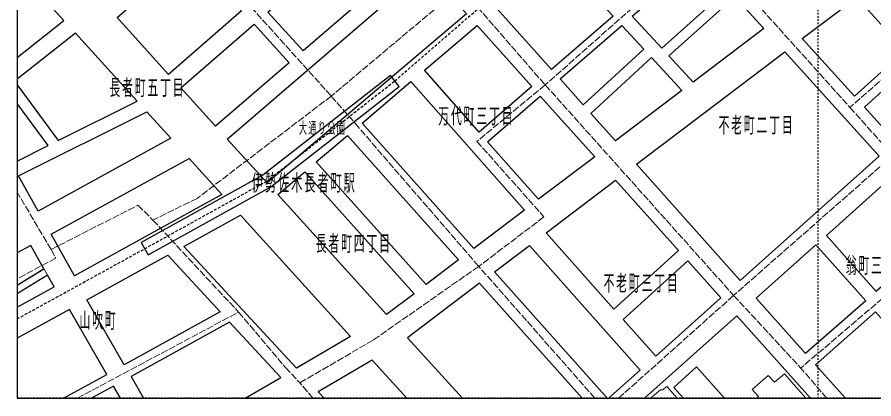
# Model space of a CAD drawing. Units: millimetres, scale not verified. Extents: x -76 to 74, y -76 to 74.
# Drawn here: x -76.5 to -22.9, y -75.9 to -52.1 of the extents above; entities that cross this region are included whole.
import ezdxf

# ---------------------------------------------------------------- set-up
doc = ezdxf.new("R2010")
doc.units = ezdxf.units.MM
doc.header["$LTSCALE"] = 0.25
for name, pattern in [('USER1', [0.70556, 0.35278, -0.35278]), ('USER2', [1.05834, 0.70556, -0.35278]), ('USER4', [2.11668, 1.7639, -0.35278])]:
    doc.linetypes.add(name, pattern=pattern)
for name, color, linetype in [('0-0_01 グリッド', 7, 'USER1'), ('0-2_03 施設名・公園名', 7, 'Continuous'), ('0-4_05 町名', 7, 'Continuous'), ('0-7_08 地下鉄', 7, 'Continuous'), ('1-9_26 道路', 7, 'Continuous')]:
    doc.layers.add(name, color=color, linetype=linetype)
for name, color, linetype, lineweight in [('0-C_13 町界', 30, 'USER4', 18), ('0-F_16 学校', 1, 'Continuous', 18), ('1-6_23 園路・他敷地道', 7, 'USER1', 18), ('1-D_30 公園・緑地', 3, 'Continuous', 18)]:
    doc.layers.add(name, color=color, linetype=linetype, lineweight=lineweight)
doc.styles.add('ＭＳ ゴシック', font='')
doc.styles.get('ＭＳ ゴシック').set_extended_font_data('MS Gothic')

msp = doc.modelspace()

# ---------------------------------------------------------------- linework, layer by layer
at = {"layer": '0-0_01 グリッド'}
for p, q in [((-26.3903, -75.9021), (-26.3903, 74.1341)), ((73.6277, -75.8983), (-76.4802, -75.8983))]:
    msp.add_line(p, q, dxfattribs=at)
at = {"layer": '0-0_01 グリッド', "linetype": 'Continuous'}
msp.add_lwpolyline([(-76.4802, -75.9021), (73.6277, -75.9021), (73.6277, 74.1341), (-76.4802, 74.1341)], close=True, dxfattribs=at)
at = {"layer": '0-7_08 地下鉄', "linetype": 'USER2'}
msp.add_lwpolyline([(-76.4802, -70.9374), (-68.511, -66.5521), (-60.8676, -62.3187), (-52.8715, -56.0569), (-33.233, -39.0352), (-26.648, -31.2741), (-25.119, -29.3924), (-24.1785, -27.1582), (-23.5908, -24.924), (-23.4144, -22.1604), (-23.8257, -19.5145), (-25.0019, -16.9569), (-27.295, -14.5756), (-31.3223, -11.4006), (-45.9331, -1.9933), (-67.3355, 15.0579), (-71.2161, 18.5857), (-74.6261, 23.054), (-76.4802, 25.7509)], dxfattribs=at)
at = {"layer": '0-7_08 地下鉄'}
msp.add_lwpolyline([(-61.1119, -61.9501), (-68.7246, -66.1662), (-68.2974, -66.9379), (-60.6234, -62.6874), (-52.5997, -56.4041), (-53.1433, -55.7096)], close=True, dxfattribs=at)
at = {"layer": '0-C_13 町界'}
for p, q in [((-64.7534, -48.2175), (-56.8369, -57.0026)), ((-48.7505, -50.2074), (-56.8369, -57.0026)), ((-48.7505, -50.2074), (-43.4588, -56.3066)), ((-16.0246, -50.4072), (-24.4066, -57.7102)), ((-43.4588, -56.3066), (-31.6785, -69.468)), ((-21.7228, -60.7171), (-31.6785, -69.468)), ((-74.3573, -66.5986), (-76.4802, -63.0202)), ((-17.4226, -65.4259), (-27.4783, -74.0097)), ((-40.3492, -75.9021), (-47.617, -67.6542)), ((-38.8768, -75.9021), (-31.6785, -69.468)), ((-31.6785, -69.468), (-27.4783, -74.0097)), ((-25.8477, -75.9021), (-27.4783, -74.0097)), ((-57.9834, -75.9021), (-58.8016, -74.9351))]:
    msp.add_line(p, q, dxfattribs=at)
for points in [[(-33.5534, -47.5278), (-43.4588, -56.3066), (-47.7318, -59.8345), (-43.5425, -64.5563), (-47.617, -67.6542)], [(-33.5534, -47.5278), (-24.4066, -57.7102), (-21.7228, -60.7171)], [(-56.8369, -57.0026), (-65.2236, -63.3981), (-67.9915, -64.7534), (-62.6302, -70.5129)], [(-56.8369, -57.0026), (-55.3534, -58.6996), (-47.617, -67.6542)], [(-74.3573, -66.5986), (-68.923, -63.8253), (-67.9915, -64.7534)], [(-74.3573, -66.5986), (-74.0566, -67.1381), (-76.4802, -68.4269)], [(-58.8016, -74.9351), (-54.1889, -72.2451), (-47.617, -67.6542)], [(-72.7247, -75.9021), (-62.6302, -70.5129), (-59.7039, -73.9773), (-58.8016, -74.9351)]]:
    msp.add_lwpolyline(points, dxfattribs=at)
at = {"layer": '0-F_16 学校'}
for points in [[(-32.2577, -75.9021), (-34.0061, -73.9277), (-35.4227, -75.23), (-34.8195, -75.9021)], [(-30.2378, -75.9021), (-30.122, -75.7998), (-30.5224, -75.3506), (-29.5247, -74.4686), (-29.1236, -74.8979), (-28.5049, -74.3666), (-27.1689, -75.9021)], [(-36.8745, -75.9021), (-36.2523, -75.3816), (-36.1227, -75.3816), (-35.8526, -75.1611), (-35.2019, -75.9021)]]:
    msp.add_lwpolyline(points, dxfattribs=at)
at = {"layer": '1-6_23 園路・他敷地道'}
for p, q in [((-74.8245, -67.812), (-76.4802, -68.8224)), ((-74.6026, -68.2137), (-76.4802, -69.3595))]:
    msp.add_line(p, q, dxfattribs=at)
at = {"layer": '1-9_26 道路'}
for points in [[(-60.7949, -51.7515), (-53.8768, -45.7267), (-51.6602, -48.1989), (-58.5897, -54.1659)], [(-67.0127, -55.6424), (-70.2342, -52.0912), (-65.6884, -48.1142), (-62.4448, -51.6647)], [(-43.0667, -55.3393), (-46.4795, -51.5331), (-42.6526, -48.2864), (-39.2158, -52.0016)], [(-36.1779, -53.9998), (-38.0162, -52.0133), (-33.7983, -48.3574), (-32.0527, -50.288)], [(-60.8532, -62.4334), (-63.3433, -59.6884), (-50.9354, -49.0064), (-48.3839, -51.8528)], [(-34.2114, -56.1254), (-35.7269, -54.4876), (-31.6076, -50.7807), (-29.801, -52.7802)], [(-24.1213, -57.0122), (-27.3873, -53.3983), (-23.978, -50.8117), (-20.9815, -54.1748)], [(-59.4682, -54.9217), (-64.0713, -58.8846), (-66.2406, -56.4941), (-61.669, -52.5136)], [(-44.3001, -56.4086), (-47.5867, -59.2584), (-51.0125, -55.3806), (-47.7238, -52.5894)], [(-41.0796, -57.5558), (-42.5355, -55.9318), (-38.6756, -52.5852), (-37.3003, -54.0721)], [(-39.0628, -59.8062), (-40.609, -58.0816), (-36.8214, -54.5889), (-34.9097, -56.6546)], [(-31.2686, -68.5347), (-37.7571, -61.2649), (-28.4884, -54.2334), (-22.5889, -60.7619)], [(-21.563, -59.8431), (-23.5067, -57.6937), (-20.371, -54.8597), (-18.4307, -57.037)], [(-44.7659, -64.1326), (-47.9264, -66.5304), (-54.9159, -58.6927), (-51.8614, -56.1006)], [(-47.06, -59.8544), (-43.7695, -57.0012), (-40.3675, -60.7949), (-43.8763, -63.458)], [(-75.1552, -64.1925), (-76.3848, -61.9904), (-68.3621, -57.9972), (-66.8732, -59.6401)], [(-48.8745, -67.249), (-50.9092, -68.7931), (-57.7808, -61.1229), (-55.8205, -59.4603)], [(-72.8966, -68.2364), (-74.3463, -65.6405), (-65.728, -60.9024), (-63.6747, -63.1652)], [(-51.6644, -69.3657), (-53.3828, -70.6693), (-60.1883, -63.1652), (-58.5008, -61.7348)], [(-22.764, -69.2231), (-25.8804, -65.7153), (-21.5864, -61.8705), (-18.4045, -65.3914)], [(-39.1641, -70.3235), (-43.4037, -65.5485), (-39.0621, -62.254), (-35.1347, -66.6537)], [(-55.6266, -72.0391), (-59.0162, -74.027), (-66.056, -66.4084), (-62.5048, -64.4564)], [(-46.6235, -67.9904), (-44.4517, -66.343), (-37.529, -74.1406), (-39.5362, -75.9383)], [(-27.1854, -73.1085), (-30.2736, -69.6489), (-26.535, -66.3023), (-23.4237, -69.8032)], [(-69.7822, -73.803), (-72.1159, -69.7405), (-67.0523, -66.9562), (-63.7863, -70.4895)], [(-38.5853, -70.976), (-34.5538, -67.3042), (-32.4844, -69.6234), (-36.552, -73.2663)]]:
    msp.add_lwpolyline(points, close=True, dxfattribs=at)
for points in [[(-76.4802, -54.5831), (-73.5567, -52.271), (-74.9713, -50.7121), (-76.4802, -50.5726)], [(-76.4802, -56.2956), (-73.9067, -59.7883), (-68.9678, -57.3305), (-72.8332, -53.0696), (-76.4802, -55.9521)], [(-76.4802, -61.0685), (-74.5386, -60.1018), (-76.4802, -57.4677)], [(-76.4802, -64.9208), (-76.4313, -64.8939), (-76.4802, -64.8064)], [(-76.4802, -68.8224), (-74.8073, -67.8016), (-75.6224, -66.3423), (-76.4802, -66.8139)], [(-76.4802, -70.2067), (-74.172, -68.9378), (-74.5833, -68.202), (-76.4802, -69.3595)], [(-41.1571, -75.9021), (-47.5716, -68.7098), (-52.0664, -72.1197), (-48.6361, -75.9021)], [(-73.5822, -75.9021), (-70.8716, -74.4045), (-73.206, -70.3393), (-76.4802, -72.1394)], [(-22.0439, -75.9021), (-19.7515, -73.9367), (-22.8012, -70.504), (-26.5612, -73.8072), (-24.6915, -75.9021)], [(-62.2143, -75.9021), (-59.9909, -74.5982), (-63.1917, -71.1344), (-69.3585, -74.5417), (-68.5771, -75.9021)], [(-37.2552, -75.9021), (-31.4891, -70.7382), (-26.8791, -75.9021)], [(-52.1232, -75.9021), (-54.2847, -73.5191), (-57.6582, -75.4973), (-57.284, -75.9021)], [(-70.0113, -75.9021), (-70.4471, -75.1432), (-71.821, -75.9021)]]:
    msp.add_lwpolyline(points, dxfattribs=at)
at = {"layer": '1-D_30 公園・緑地'}
for points in [[(-50.9354, -49.0064), (-63.3433, -59.6884), (-60.8532, -62.4334), (-48.3839, -51.8528)], [(-65.728, -60.9024), (-74.3463, -65.6405), (-72.8966, -68.2364), (-63.6747, -63.1652)]]:
    msp.add_lwpolyline(points, close=True, dxfattribs=at)
msp.add_lwpolyline([(-76.4802, -70.2067), (-74.172, -68.9378), (-75.6224, -66.3423), (-76.4802, -66.8139)], dxfattribs=at)

# ---------------------------------------------------------------- texts
at = {"layer": '0-2_03 施設名・公園名', "insert": (-58.864, -59.4362), "char_height": 0.7244, "attachment_point": 7, "style": 'ＭＳ ゴシック'}
msp.add_mtext('\\T1.17;\\W0.5;大通り公園', dxfattribs=at)
at = {"layer": '0-4_05 町名', "char_height": 0.9932, "attachment_point": 7, "style": 'ＭＳ ゴシック'}
for s, insert in [('\\T1.17;\\W0.5;長者町五丁目', (-70.7124, -57.0708)), ('\\T1.17;\\W0.5;万代町三丁目', (-50.1457, -58.8457)), ('\\T1.17;\\W0.5;不老町二丁目', (-32.6253, -59.4121)), ('\\T1.17;\\W0.5;長者町四丁目', (-57.8094, -66.8198)), ('\\T1.17;\\W0.5;翁町三丁目', (-24.6684, -68.1861)), ('\\T1.17;\\W0.5;不老町三丁目', (-39.8152, -69.2954)), ('\\T1.17;\\W0.5;山吹町', (-72.5838, -71.6298))]:
    msp.add_mtext(s, dxfattribs=dict(at, insert=insert))
at = {"layer": '0-7_08 地下鉄', "insert": (-61.8082, -63.046), "char_height": 1.028, "attachment_point": 7, "style": 'ＭＳ ゴシック'}
msp.add_mtext('\\T1.17;\\W0.5;伊勢佐木長者町駅', dxfattribs=at)

doc.saveas('drawing.dxf')
